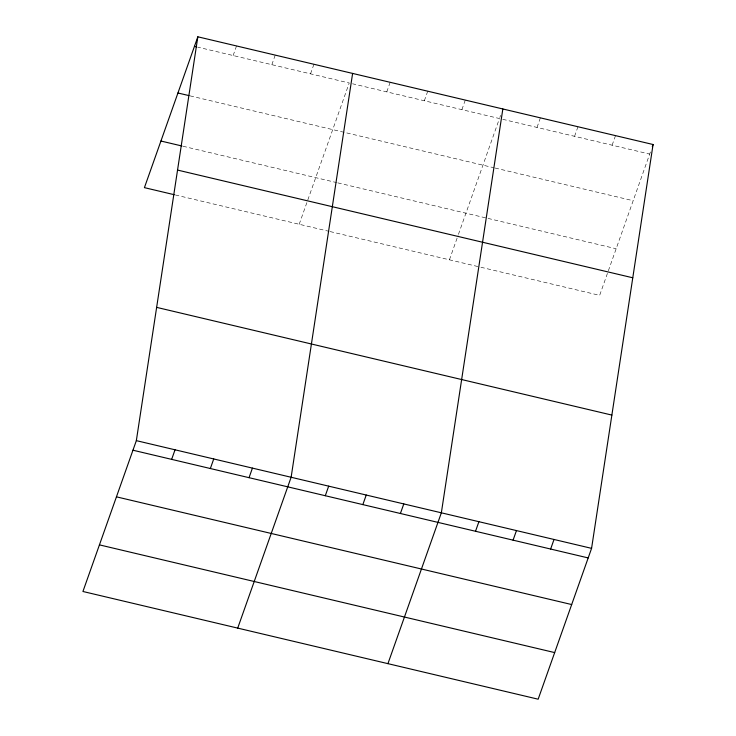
<?xml version="1.0" encoding="UTF-8"?>
<svg xmlns="http://www.w3.org/2000/svg" width="736" height="736" viewBox="0 0 736 736"><rect width="100%" height="100%" fill="white"/><g stroke="black" fill="none" stroke-linecap="round" stroke-linejoin="round"><path stroke-width="0.55" stroke-dasharray="3.68 2.76" d="M233.146 55.531L236.532 45.954M271.842 64.685L275.227 55.108M310.537 73.839L313.922 64.271M299.202 224.268L349.232 82.993L197.763 47.159M386.786 91.88L390.172 82.312M424.341 100.768L427.736 91.19M461.895 109.655L465.29 100.078M449.429 259.808L458.059 235.437M458.436 234.379L499.459 118.542L352.544 83.775M499.836 117.475L500.581 115.35M537.013 127.429L540.399 117.852M574.568 136.307L577.962 126.739M612.122 145.194L615.517 135.626M650.431 151.956L599.656 295.357L480.36 267.131M502.771 119.324L649.686 154.082M190.1 95.873L493.994 167.771M495.098 168.038L633.172 200.707M183.043 146.252L336.702 182.611M337.806 182.878L486.928 218.16M488.032 218.417L616.161 248.74M175.38 194.966L329.029 231.325M330.133 231.582L479.256 266.864"/><path stroke-width="1.1" d="M136.344 440.643L197.837 36.8L653.071 144.514L591.578 548.357L538.163 699.2L82.929 591.486L136.344 440.643L591.578 548.357M352.618 73.425L291.125 477.268L237.71 628.112M502.844 108.965L441.352 512.808L387.936 663.651M197.837 36.8L144.422 187.643L174.276 194.709M171.654 459.374L175.039 449.797M210.349 468.528L213.734 458.951M249.044 477.682L252.43 468.114M325.294 495.724L328.679 486.156M362.848 504.611L366.234 495.043M400.402 513.498L403.797 503.921M475.52 531.272L478.906 521.695M652.317 146.639L653.071 144.514M513.075 540.16L516.46 530.582M550.629 549.038L554.024 539.47M194.451 46.368L196.659 46.892M177.937 92.994L188.996 95.606M160.936 141.027L181.939 145.995M177.542 170.071L632.776 277.785M156.639 307.372L611.874 415.086M132.958 450.211L588.184 557.925M116.444 496.837L571.679 604.55M99.434 544.87L554.668 652.584"/></g></svg>
